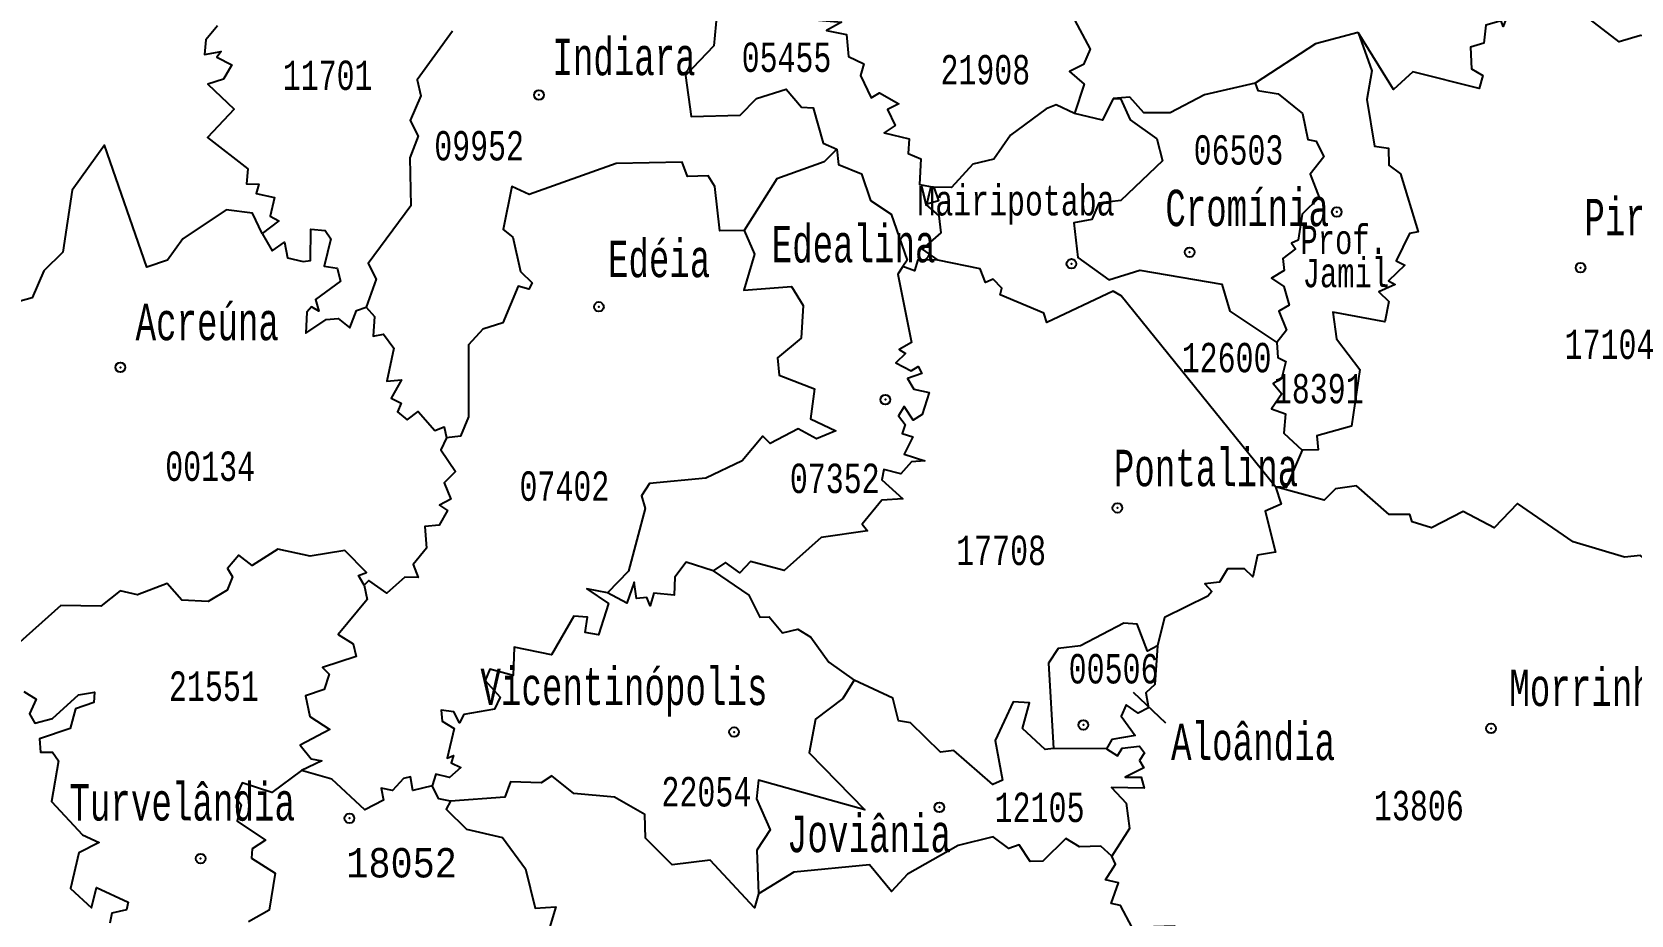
# Model space of a CAD drawing. Header units: millimetres. Extents: x 9851 to 10267, y 23387 to 23778.
# Drawn here: x 10086.16 to 10101.05, y 23545.74 to 23553.96 of the extents above; entities that cross this region are included whole.
import ezdxf
from ezdxf.enums import TextEntityAlignment as Align

# ---------------------------------------------------------------- set-up
doc = ezdxf.new("R2010")
doc.units = ezdxf.units.MM
doc.layers.add('3', color=7, linetype='Continuous')
doc.styles.add('MONOTXT', font='MONOTXT', dxfattribs={"height": 0.2})

# ---------------------------------------------------------------- blocks, each defined once
blk = doc.blocks.new('SEDE')
at = {"layer": '3', "color": 7, "linetype": 'Continuous'}
blk.add_circle((0, 0), 0.00451, dxfattribs=at)

msp = doc.modelspace()

# ---------------------------------------------------------------- linework, layer by layer
at = {"color": 7, "linetype": 'Continuous'}
for p, q in [((10096.717, 23547.526), (10096.416, 23547.813)), ((10096.163, 23547.288), (10095.669, 23547.291))]:
    msp.add_line(p, q, dxfattribs=at)
for points in [[(10093.323, 23555.232), (10093.354, 23555.119), (10093.237, 23554.835), (10093.463, 23554.262), (10093.45, 23554.073), (10093.697, 23554.05), (10093.558, 23553.974), (10093.743, 23553.935), (10093.762, 23553.732), (10093.906, 23553.664), (10093.874, 23553.556), (10093.974, 23553.348), (10094.05, 23553.392), (10094.231, 23553.292), (10094.125, 23553.239), (10094.198, 23553.089), (10094.094, 23553.02), (10094.327, 23552.964), (10094.317, 23552.83), (10094.435, 23552.778), (10094.423, 23552.539), (10094.558, 23552.516)], [(10091.946, 23555.069), (10092.205, 23554.913), (10092.238, 23554.695), (10092.369, 23554.762), (10092.534, 23554.697), (10092.297, 23554.554), (10092.222, 23554.388), (10092.444, 23554.32), (10092.535, 23554.128), (10092.509, 23553.831), (10092.244, 23553.554), (10092.298, 23553.174), (10092.755, 23553.186), (10092.906, 23553.34), (10093.181, 23553.428), (10093.325, 23553.26), (10093.433, 23553.253), (10093.526, 23552.924), (10093.652, 23552.87)], [(10102.754, 23553.019), (10102.482, 23553.74), (10102.374, 23553.86), (10102.317, 23554.152), (10102.157, 23554.274), (10101.96, 23554.63), (10101.502, 23554.564), (10101.37, 23554.267), (10101.364, 23553.892), (10101.136, 23553.926), (10100.937, 23553.869), (10100.626, 23554.107), (10100.402, 23554.128), (10100.37, 23554.243), (10100.288, 23554.267), (10099.921, 23554.185)], [(10095.921, 23554.559), (10095.942, 23554.374), (10095.841, 23554.121), (10096.013, 23553.8), (10095.95, 23553.656), (10095.821, 23553.593), (10095.957, 23553.474), (10095.865, 23553.201)], [(10099.921, 23554.185), (10099.856, 23554.011), (10099.837, 23554.065), (10099.695, 23554.022), (10099.677, 23553.856), (10099.552, 23553.82), (10099.563, 23553.618), (10099.667, 23553.556), (10099.633, 23553.435), (10099.016, 23553.589), (10098.837, 23553.424), (10098.508, 23553.954)], [(10087.889, 23554.016), (10087.78, 23553.888), (10087.768, 23553.749), (10087.921, 23553.778), (10087.88, 23553.725), (10088.02, 23553.653), (10087.943, 23553.521), (10087.798, 23553.474), (10088.042, 23553.242), (10087.794, 23552.978), (10088.171, 23552.685), (10088.156, 23552.547), (10088.273, 23552.542), (10088.247, 23552.458), (10088.417, 23552.418), (10088.377, 23552.247), (10088.457, 23552.202), (10088.304, 23552.085)], [(10090.075, 23553.966), (10089.746, 23553.513), (10089.78, 23553.366), (10089.68, 23553.137), (10089.757, 23552.99), (10089.678, 23552.787), (10089.687, 23552.343), (10089.291, 23551.804), (10089.364, 23551.66), (10089.273, 23551.397)], [(10098.508, 23553.954), (10098.111, 23553.849), (10097.549, 23553.485)], [(10098.508, 23553.954), (10098.634, 23553.597), (10098.588, 23553.332), (10098.658, 23552.897), (10098.788, 23552.879), (10098.791, 23552.721), (10098.902, 23552.641), (10099.064, 23552.1), (10098.986, 23552.084), (10098.86, 23551.831), (10098.94, 23551.79), (10098.789, 23551.643), (10098.852, 23551.61), (10098.698, 23551.541), (10098.791, 23551.451), (10098.756, 23551.263), (10098.27, 23551.352), (10098.304, 23551.103), (10098.522, 23550.818), (10098.446, 23550.291), (10098.122, 23550.2), (10098.133, 23550.07), (10097.985, 23550.068)], [(10097.549, 23553.485), (10097.077, 23553.374), (10096.757, 23553.206), (10096.512, 23553.208), (10096.382, 23553.352), (10096.227, 23553.341)], [(10097.549, 23553.485), (10097.573, 23553.414), (10097.762, 23553.385), (10097.989, 23553.2), (10098.039, 23552.959), (10098.116, 23552.945), (10098.187, 23552.797), (10098.06, 23552.635), (10098.144, 23552.418), (10097.985, 23552.264), (10097.948, 23552.021), (10097.885, 23551.994), (10097.923, 23551.94), (10097.807, 23551.851), (10097.819, 23551.739), (10097.699, 23551.668), (10097.816, 23551.59), (10097.866, 23551.417), (10097.767, 23551.361), (10097.84, 23551.183), (10097.75, 23551.068)], [(10095.865, 23553.201), (10095.695, 23553.283), (10095.602, 23553.245), (10095.269, 23552.998), (10095.116, 23552.776), (10094.919, 23552.729), (10094.72, 23552.513), (10094.558, 23552.516)], [(10096.227, 23553.341), (10096.295, 23553.341), (10096.384, 23553.141), (10096.631, 23552.965), (10096.686, 23552.762), (10096.298, 23552.392), (10096.092, 23552.367), (10096.027, 23552.215), (10095.861, 23552.184), (10095.898, 23551.861), (10096.187, 23551.654), (10096.475, 23551.743), (10097.237, 23551.611), (10097.312, 23551.362), (10097.75, 23551.068)], [(10096.227, 23553.341), (10096.126, 23553.138), (10095.865, 23553.201)], [(10088.304, 23552.085), (10088.213, 23552.274), (10087.969, 23552.305), (10087.565, 23552.033), (10087.422, 23551.836), (10087.23, 23551.771), (10086.834, 23552.906), (10086.533, 23552.486), (10086.448, 23551.91), (10086.272, 23551.736), (10086.162, 23551.486), (10085.622, 23551.337), (10085.733, 23551.047), (10085.654, 23550.793), (10085.488, 23550.705), (10085.483, 23550.504)], [(10093.652, 23552.87), (10093.537, 23552.752), (10093.096, 23552.592), (10092.79, 23552.111)], [(10093.652, 23552.87), (10093.669, 23552.727), (10093.882, 23552.639), (10093.967, 23552.39), (10094.159, 23552.265), (10094.307, 23551.835), (10094.269, 23551.776)], [(10092.79, 23552.111), (10092.563, 23552.109), (10092.517, 23552.521), (10092.457, 23552.62), (10092.263, 23552.616), (10092.213, 23552.748), (10091.6, 23552.737), (10090.788, 23552.447), (10090.627, 23552.522), (10090.547, 23552.12), (10090.637, 23552.049), (10090.709, 23551.73), (10090.816, 23551.626), (10090.787, 23551.565), (10090.688, 23551.593), (10090.545, 23551.254), (10090.357, 23551.193), (10090.224, 23551.048), (10090.225, 23550.378), (10090.15, 23550.197), (10090.02, 23550.182)], [(10094.558, 23552.516), (10094.601, 23552.387), (10094.481, 23552.355), (10094.602, 23552.249), (10094.623, 23552.09), (10094.449, 23551.937), (10094.593, 23551.837)], [(10088.304, 23552.085), (10088.397, 23551.922), (10088.512, 23552.002), (10088.539, 23551.857), (10088.685, 23551.825), (10088.754, 23551.833), (10088.756, 23552.125), (10088.891, 23552.112), (10088.942, 23552.035), (10088.881, 23551.779), (10089.002, 23551.761), (10089.032, 23551.642), (10088.801, 23551.47), (10088.83, 23551.362), (10088.763, 23551.403), (10088.718, 23551.352), (10088.711, 23551.157), (10088.898, 23551.285), (10089.011, 23551.294), (10089.119, 23551.205), (10089.183, 23551.366), (10089.273, 23551.397)], [(10092.79, 23552.111), (10092.888, 23551.891), (10092.788, 23551.557), (10093.232, 23551.591), (10093.341, 23551.413), (10093.32, 23551.109), (10093.102, 23550.926), (10093.117, 23550.767), (10093.445, 23550.639), (10093.407, 23550.359), (10093.645, 23550.247), (10093.463, 23550.174), (10093.293, 23550.265), (10093.034, 23550.13), (10092.966, 23550.199), (10092.772, 23549.969), (10092.435, 23549.806), (10091.909, 23549.757), (10091.834, 23549.643), (10091.87, 23549.525), (10091.715, 23548.94), (10091.518, 23548.74)], [(10094.269, 23551.776), (10094.221, 23551.706), (10094.348, 23551.069), (10094.234, 23551.005), (10094.292, 23550.968), (10094.203, 23550.879), (10094.346, 23550.807), (10094.411, 23550.845), (10094.446, 23550.781), (10094.311, 23550.735), (10094.37, 23550.636), (10094.512, 23550.603), (10094.447, 23550.398), (10094.363, 23550.347), (10094.281, 23550.474), (10094.228, 23550.387), (10094.291, 23550.305), (10094.261, 23550.221), (10094.362, 23550.192), (10094.281, 23550.031), (10094.473, 23549.967), (10094.349, 23549.958), (10094.249, 23549.846), (10094.092, 23549.886), (10094.072, 23549.792), (10094.268, 23549.613), (10094.071, 23549.603), (10093.89, 23549.379), (10093.939, 23549.317), (10093.508, 23549.253), (10093.162, 23548.947), (10092.85, 23549.03), (10092.749, 23548.924), (10092.616, 23549.023), (10092.502, 23548.945)], [(10094.593, 23551.837), (10094.407, 23551.838), (10094.377, 23551.738), (10094.269, 23551.776)], [(10097.737, 23549.726), (10096.301, 23551.505), (10096.225, 23551.546), (10095.61, 23551.257), (10095.579, 23551.342), (10095.174, 23551.513), (10095.191, 23551.575), (10095.108, 23551.659), (10095.039, 23551.629), (10094.987, 23551.754), (10094.593, 23551.837)], [(10089.273, 23551.397), (10089.348, 23551.313), (10089.338, 23551.13), (10089.432, 23551.147), (10089.528, 23551.017), (10089.464, 23550.711), (10089.599, 23550.721), (10089.504, 23550.552), (10089.597, 23550.506), (10089.563, 23550.424), (10089.654, 23550.349), (10089.757, 23550.426), (10089.912, 23550.249), (10089.998, 23550.285), (10090.02, 23550.182)], [(10097.75, 23551.068), (10097.76, 23550.931), (10097.833, 23550.893), (10097.792, 23550.732), (10097.715, 23550.689), (10097.797, 23550.591), (10097.699, 23550.452), (10097.83, 23550.406), (10097.816, 23550.225), (10097.985, 23550.068)], [(10090.02, 23550.182), (10089.968, 23550.07), (10090.104, 23549.869), (10089.997, 23549.762), (10090.059, 23549.611), (10089.954, 23549.556), (10090.029, 23549.505), (10089.952, 23549.37), (10089.819, 23549.358), (10089.833, 23549.156), (10089.709, 23549.004), (10089.756, 23548.882), (10089.631, 23548.886), (10089.463, 23548.735), (10089.297, 23548.855), (10089.254, 23548.811)], [(10097.985, 23550.068), (10097.838, 23549.721), (10097.737, 23549.726)], [(10097.737, 23549.726), (10097.791, 23549.566), (10097.641, 23549.5), (10097.738, 23549.119), (10097.569, 23549.089), (10097.527, 23548.887), (10097.449, 23548.964), (10097.29, 23548.963), (10097.216, 23548.839), (10097.08, 23548.824), (10097.145, 23548.751), (10097.107, 23548.707), (10096.705, 23548.511), (10096.64, 23548.247)], [(10101.475, 23548.806), (10101.134, 23549.087), (10100.986, 23549.07), (10100.507, 23549.215), (10099.991, 23549.572), (10099.773, 23549.344), (10099.483, 23549.495), (10099.189, 23549.343), (10099.009, 23549.4), (10098.988, 23549.469), (10098.795, 23549.468), (10098.49, 23549.736), (10098.297, 23549.706), (10098.191, 23549.603), (10097.737, 23549.726)], [(10089.254, 23548.811), (10089.201, 23548.9), (10089.276, 23548.93), (10089.073, 23549.134), (10088.749, 23549.08), (10088.448, 23549.147), (10088.209, 23548.993), (10088.085, 23549.089), (10087.982, 23548.966), (10088.027, 23548.887), (10087.976, 23548.765), (10087.802, 23548.66), (10087.557, 23548.671), (10087.419, 23548.827), (10087.143, 23548.722), (10086.98, 23548.758), (10086.8, 23548.615), (10086.428, 23548.622), (10085.987, 23548.226)], [(10092.502, 23548.945), (10092.252, 23549.024), (10092.146, 23548.884), (10092.138, 23548.717), (10091.951, 23548.737), (10091.916, 23548.619), (10091.883, 23548.695), (10091.788, 23548.686), (10091.766, 23548.838), (10091.698, 23548.643), (10091.518, 23548.74)], [(10092.502, 23548.945), (10092.834, 23548.719), (10092.938, 23548.512), (10093.023, 23548.515), (10093.147, 23548.367), (10093.29, 23548.4), (10093.412, 23548.326), (10093.578, 23548.094), (10093.815, 23547.927)], [(10089.254, 23548.811), (10089.281, 23548.678), (10089.012, 23548.353), (10089.149, 23548.265), (10089.18, 23548.146), (10088.864, 23548.045), (10088.926, 23547.981), (10088.882, 23547.84), (10088.708, 23547.782), (10088.748, 23547.589), (10088.932, 23547.468), (10088.656, 23547.322), (10088.758, 23547.194), (10088.858, 23547.177), (10088.669, 23547.086)], [(10091.518, 23548.74), (10091.326, 23548.776), (10091.529, 23548.639), (10091.435, 23548.348), (10091.309, 23548.369), (10091.332, 23548.512), (10091.206, 23548.521), (10090.998, 23548.161), (10090.65, 23548.235), (10090.639, 23547.971), (10090.422, 23548.03), (10090.378, 23547.922), (10090.52, 23547.767), (10090.466, 23547.658), (10090.18, 23547.607), (10090.142, 23547.53), (10090.089, 23547.632), (10089.971, 23547.647), (10089.978, 23547.545), (10090.092, 23547.478), (10090.027, 23547.2), (10090.086, 23547.224), (10090.064, 23547.157), (10090.153, 23547.113), (10090.046, 23547.02), (10089.92, 23547.052), (10089.887, 23546.944)], [(10096.64, 23548.247), (10096.545, 23548.195), (10096.45, 23548.448), (10096.326, 23548.456), (10095.921, 23548.247), (10095.713, 23548.222), (10095.624, 23548.086), (10095.669, 23547.291)], [(10096.64, 23548.247), (10096.614, 23547.886), (10096.529, 23547.809), (10096.556, 23547.669), (10096.458, 23547.618), (10096.348, 23547.698), (10096.301, 23547.592), (10096.43, 23547.412), (10096.213, 23547.373), (10096.163, 23547.288)], [(10093.815, 23547.927), (10093.71, 23547.757), (10093.455, 23547.564), (10093.395, 23547.251), (10093.915, 23546.719), (10092.924, 23546.996), (10092.906, 23546.822), (10093.032, 23546.534), (10092.909, 23546.345), (10092.925, 23545.937)], [(10095.669, 23547.291), (10095.593, 23547.282), (10095.382, 23547.475), (10095.447, 23547.715), (10095.295, 23547.725), (10095.128, 23547.366), (10095.197, 23546.997), (10095.105, 23546.956), (10094.742, 23547.271), (10094.62, 23547.256), (10094.338, 23547.53), (10094.227, 23547.547), (10094.176, 23547.758), (10093.815, 23547.927)], [(10086.083, 23547.821), (10086.2, 23547.749), (10086.138, 23547.613), (10086.186, 23547.526), (10086.352, 23547.569), (10086.595, 23547.791), (10086.741, 23547.816), (10086.735, 23547.72), (10086.564, 23547.66), (10086.515, 23547.477), (10086.229, 23547.38), (10086.24, 23547.257), (10086.352, 23547.255), (10086.408, 23547.175), (10086.343, 23546.798), (10086.631, 23546.488), (10086.786, 23546.415), (10086.598, 23546.318), (10086.519, 23545.988), (10086.714, 23545.806), (10086.762, 23545.997), (10087.057, 23545.859), (10087.04, 23545.789), (10086.905, 23545.758), (10086.885, 23545.666)], [(10096.163, 23547.288), (10096.265, 23547.221), (10096.309, 23547.293), (10096.471, 23547.313), (10096.519, 23547.249), (10096.47, 23547.179), (10096.513, 23547.11), (10096.337, 23547.023), (10096.488, 23547.022), (10096.516, 23546.922), (10096.21, 23546.928), (10096.346, 23546.781), (10096.378, 23546.545), (10096.215, 23546.288)], [(10088.669, 23547.086), (10088.394, 23546.88), (10088.117, 23546.97), (10088.054, 23546.838), (10088.107, 23546.766), (10088.071, 23546.615), (10088.335, 23546.436), (10088.209, 23546.356), (10088.203, 23546.271), (10088.425, 23546.129), (10088.368, 23545.786), (10088.177, 23545.676)], [(10089.887, 23546.944), (10089.707, 23546.9), (10089.684, 23547.027), (10089.619, 23547.012), (10089.516, 23546.899), (10089.412, 23546.922), (10089.433, 23546.81), (10089.258, 23546.719), (10088.952, 23547.005), (10088.669, 23547.086)], [(10092.925, 23545.937), (10092.886, 23545.806), (10092.474, 23546.251), (10092.12, 23546.207), (10091.872, 23546.455), (10091.867, 23546.677), (10091.585, 23546.838), (10091.206, 23546.87), (10091, 23547.036), (10090.9, 23546.97), (10090.615, 23546.981), (10090.563, 23546.837), (10090.057, 23546.8)], [(10090.057, 23546.8), (10089.949, 23546.822), (10089.887, 23546.944)], [(10090.057, 23546.8), (10090.015, 23546.727), (10090.207, 23546.54), (10090.54, 23546.462), (10090.755, 23546.17), (10090.844, 23545.805), (10091.037, 23545.818), (10090.951, 23545.528), (10090.748, 23545.431), (10090.589, 23545.255), (10090.301, 23545.379), (10090.033, 23545.339), (10089.98, 23545.259), (10089.901, 23545.106), (10089.775, 23545.084), (10089.752, 23544.972), (10089.372, 23544.805), (10089.313, 23544.544), (10089.142, 23544.482), (10089.219, 23544.217), (10089.053, 23544.063)], [(10096.215, 23546.288), (10096.111, 23546.382), (10095.912, 23546.375), (10095.786, 23546.452), (10095.571, 23546.241), (10095.454, 23546.238), (10095.35, 23546.393), (10095.255, 23546.361), (10095.11, 23546.469), (10094.784, 23546.388), (10094.31, 23546.122), (10094.162, 23545.958), (10093.959, 23546.208), (10093.252, 23546.139), (10092.925, 23545.937)], [(10099.009, 23544.906), (10097.865, 23545.334), (10097.135, 23545.188), (10096.842, 23545.457), (10096.8, 23545.638), (10096.404, 23545.624), (10096.294, 23545.829), (10096.206, 23545.847), (10096.275, 23546.039), (10096.154, 23546.067), (10096.247, 23546.214), (10096.215, 23546.288)]]:
    msp.add_lwpolyline(points, dxfattribs=at)
for p in [(10090.88, 23553.374), (10098.308, 23552.285), (10095.838, 23551.802), (10096.938, 23551.91), (10100.577, 23551.766), (10091.438, 23551.402), (10086.983, 23550.838), (10094.105, 23550.538), (10096.266, 23549.53), (10095.949, 23547.51), (10099.744, 23547.477), (10092.697, 23547.443), (10094.608, 23546.743), (10089.116, 23546.641), (10087.73, 23546.266)]:
    msp.add_point(p, dxfattribs=at)

# ---------------------------------------------------------------- block references
for p, xscale, yscale, zscale, rotation in [((10090.88, 23553.374), 9.999999999999998, 9.999999999999998, 9.999999999999998, 359.9930630773741), ((10098.308, 23552.285), 10, 10, 10, 0.1774253963350736), ((10096.938, 23551.91), 9.999982863678081, 9.999982863678081, 10, 0.13900563248162), ((10095.838, 23551.802), 10.00001822548384, 10.00001822548384, 10, 0.1093898013380794), ((10100.577, 23551.766), 9.999988931553133, 9.999988931553133, 10, 0.2321209962658338), ((10091.438, 23551.402), 10.00000000000001, 10.00000000000001, 10.00000000000001, 359.9901282255435), ((10086.983, 23550.838), 9.999980974445961, 9.999980974445961, 10, 359.8655300430046), ((10094.105, 23550.538), 10, 10, 10, 0.05336092810889573), ((10096.266, 23549.53), 10.00001582115302, 10.00001582115302, 10, 0.1019192946563608), ((10092.697, 23547.443), 10, 10, 10, 359.9882605925862), ((10095.949, 23547.51), 9.999999999999998, 9.999999999999998, 9.999999999999998, 0.0765729083862348), ((10099.744, 23547.477), 10, 10, 10, 0.1774253963350736), ((10094.608, 23546.743), 10, 10, 10, 0.03361739057043869), ((10089.116, 23546.641), 10.00002099020334, 10.00002099020334, 10, 359.8826060884941), ((10087.73, 23546.266), 10, 10, 10, 359.840717252159)]:
    msp.add_blockref('SEDE', p, dxfattribs=dict(at, xscale=xscale, yscale=yscale, zscale=zscale, rotation=rotation))

# ---------------------------------------------------------------- texts
at = {"color": 7, "linetype": 'Continuous', "style": 'MONOTXT'}
for s, height, width, p in [('Indiara', 0.3383, 0.65, (10091.006, 23553.558)), ('Crom%%237nia', 0.33854, 0.649999, (10096.712, 23552.153)), ('Piracanjuba', 0.33855, 0.649997, (10100.613, 23552.068)), ('Acre%%250na', 0.33874, 0.649998, (10087.125, 23551.091)), ('Pontalina', 0.339, 0.649999, (10096.232, 23549.732)), ('Morrinhos', 0.3394, 0.649999, (10099.914, 23547.686)), ('Turvel%%226ndia', 0.33957, 0.649998, (10086.508, 23546.62))]:
    msp.add_text(s, height=height, dxfattribs=dict(at, width=width)).set_placement(p)
for s, height, width, p in [('05455', 0.2731, 0.705881, (10093.185, 23553.725)), ('21908', 0.2732, 0.705889, (10095.036, 23553.609)), ('11701', 0.2732, 0.705881, (10088.913, 23553.557)), ('06503', 0.2733, 0.705884, (10097.393, 23552.862)), ('17104', 0.2735, 0.705886, (10100.847, 23551.053)), ('12600', 0.2736, 0.705887, (10097.282, 23550.929)), ('18391', 0.2736, 0.705881, (10098.14, 23550.64)), ('00134', 0.2737, 0.705888, (10087.819, 23549.918)), ('07402', 0.2737, 0.705878, (10091.117, 23549.733)), ('17708', 0.2738, 0.705882, (10095.183, 23549.135)), ('00506', 0.274, 0.705885, (10096.23, 23548.033)), ('21551', 0.274, 0.705885, (10087.854, 23547.871)), ('22054', 0.2742, 0.705881, (10092.439, 23546.888)), ('12105', 0.2742, 0.705884, (10095.541, 23546.743)), ('13806', 0.2742, 0.705881, (10099.072, 23546.759))]:
    msp.add_text(s, height=height, dxfattribs=dict(at, width=width)).set_placement(p, align=Align.MIDDLE)
for s, height, rotation, width, p in [('09952', 0.2733, 360, 0.705881, (10090.323, 23552.901)), ('07352', 0.2737, 0, 0.705876, (10093.634, 23549.805))]:
    msp.add_text(s, height=height, rotation=rotation, dxfattribs=dict(at, width=width)).set_placement(p, align=Align.MIDDLE)
at = {"color": 7, "linetype": 'Continuous', "style": 'MONOTXT', "width": 0.705884}
msp.add_text('Mairipotaba', height=0.27336, rotation=360, dxfattribs=at).set_placement((10096.24, 23552.252), align=Align.RIGHT)
at = {"color": 7, "linetype": 'Continuous', "style": 'MONOTXT'}
for s, height, rotation, width, p in [('Edealina', 0.3388, 0, 0.65, (10093.047, 23551.816)), ('Ed%%233ia', 0.3386, 360, 0.650001, (10091.523, 23551.678)), ('18052', 0.2736, 360, 0.868961, (10089.087, 23546.09))]:
    msp.add_text(s, height=height, rotation=rotation, dxfattribs=dict(at, width=width)).set_placement(p)
at = {"color": 7, "linetype": 'Continuous', "style": 'MONOTXT', "width": 0.705879}
for s, p in [('Prof. ', (10098.453, 23552.157)), ('Jamil', (10098.393, 23551.848))]:
    msp.add_text(s, height=0.2639, rotation=0.0015, dxfattribs=at).set_placement(p, align=Align.TOP_CENTER)
at = {"color": 7, "linetype": 'Continuous', "style": 'MONOTXT', "width": 0.649999}
msp.add_text('Vicentin%%243polis', height=0.33937, dxfattribs=at).set_placement((10093.008, 23547.695), align=Align.RIGHT)
at = {"color": 7, "linetype": 'Continuous', "style": 'MONOTXT', "width": 0.65}
msp.add_text('Alo%%226ndia', height=0.3394, rotation=360, dxfattribs=at).set_placement((10096.765, 23547.522), align=Align.TOP_LEFT)
msp.add_text('Jovi%%226nia', height=0.33956, dxfattribs=at).set_placement((10094.717, 23546.665), align=Align.TOP_RIGHT)

doc.saveas('drawing.dxf')
